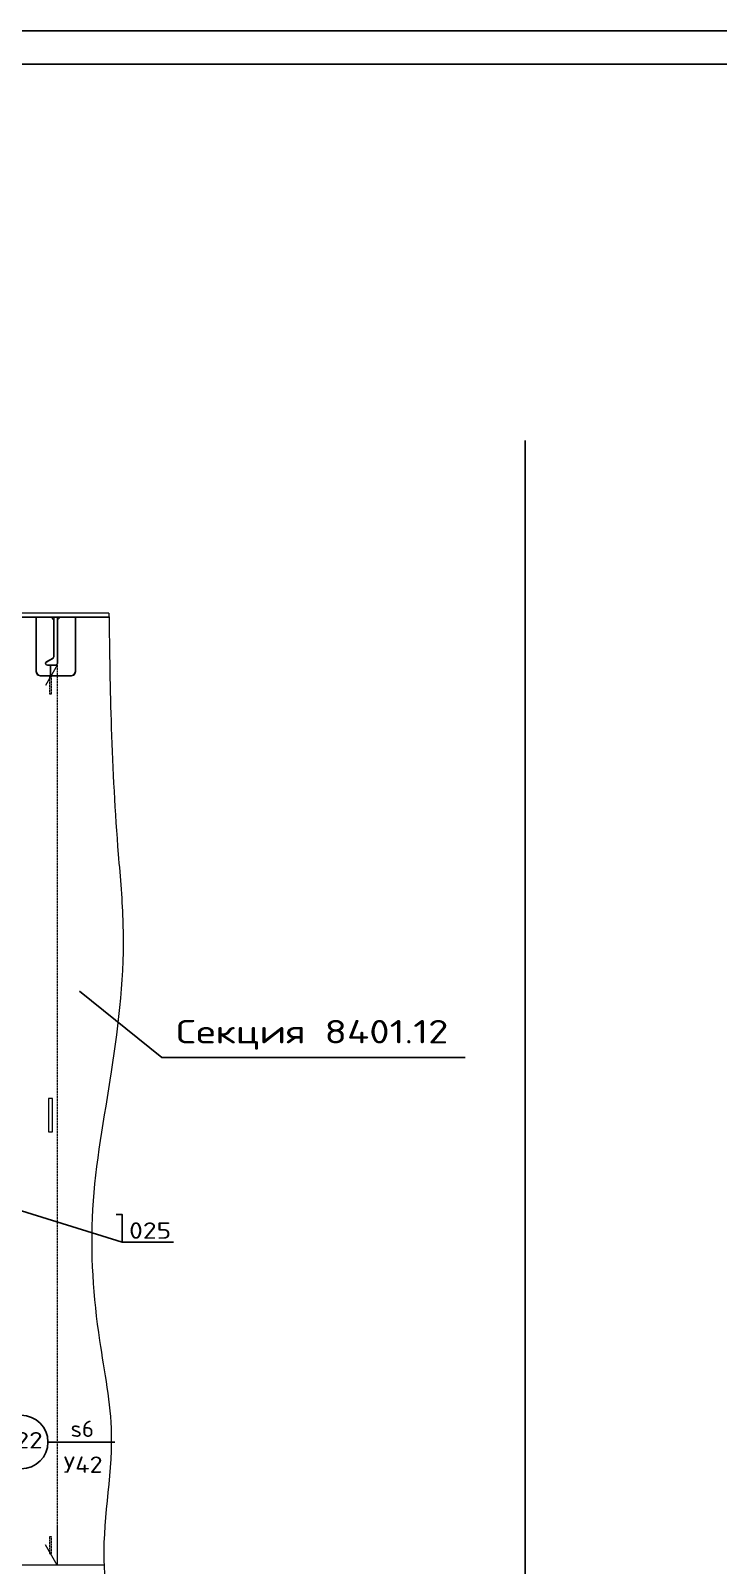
# Model space of a CAD drawing. Header units: millimetres. Extents: x -438477 to 631584, y 118817 to 676146.
# Drawn here: x 331089 to 333658, y 343127 to 348859 of the extents above; entities that cross this region are included whole.
import ezdxf
from ezdxf.enums import TextEntityAlignment as Align

# ---------------------------------------------------------------- set-up
doc = ezdxf.new("R2010")
doc.units = ezdxf.units.MM
for name, pattern in [('AVEVADASHED', [10, 7.5, -2.5]), ('AVEVADASHEDWIDE', [10, 7.5, -2.5]), ('AVEVASOLID', [7.5, 7.5])]:
    doc.linetypes.add(name, pattern=pattern)
for name, color, linetype in [('20_1', 1, 'CONTINUOUS'), ('20_FORMAT', 140, 'CONTINUOUS'), ('20_POZ', 4, 'CONTINUOUS'), ('20_TEXT', 1, 'CONTINUOUS')]:
    doc.layers.add(name, color=color, linetype=linetype)
doc.styles.add('SIMPLEX', font='simplex.shx', dxfattribs={"width": 0.7})

msp = doc.modelspace()

# ---------------------------------------------------------------- linework, layer by layer
at = {"layer": '20_1', "ltscale": 0.2}
msp.add_line((332935.888, 335408.399), (332935.888, 347328.145), dxfattribs=at)
at = {"layer": '20_1', "color": 252, "linetype": 'AVEVASOLID', "lineweight": 0}
for p, q in [((331381.279, 346683.848), (330887.889, 346683.848)), ((331381.489, 346668.849), (330887.889, 346668.849)), ((330887.913, 346668.849), (331381.489, 346668.849)), ((331187.889, 346488.847), (331143.87, 346412.526)), ((331170.726, 344870.347), (331155.101, 344870.347)), ((331155.101, 344870.347), (331155.101, 344745.347)), ((331170.726, 344745.347), (331170.726, 344870.347)), ((331155.101, 344745.347), (331170.726, 344745.347)), ((331187.889, 343126.848), (331143.87, 343203.169)), ((331363.364, 343126.848), (330887.913, 343126.848)), ((331363.364, 343126.848), (330887.913, 343126.848))]:
    msp.add_line(p, q, dxfattribs=at)
at = {"layer": '20_1', "color": 252, "linetype": 'AVEVADASHEDWIDE', "lineweight": 0}
for p, q in [((331166.819, 346445.158), (331158.982, 346445.158)), ((331158.982, 346445.158), (331158.982, 346382.536)), ((331166.819, 346382.536), (331166.819, 346445.158)), ((331187.913, 346488.847), (331187.913, 346338.847)), ((331158.982, 346382.536), (331166.819, 346382.536)), ((331187.913, 343276.848), (331187.913, 343126.848)), ((331166.819, 343233.159), (331158.982, 343233.159)), ((331158.982, 343233.159), (331158.982, 343170.537)), ((331166.819, 343170.537), (331166.819, 343233.159)), ((331158.982, 343170.537), (331166.819, 343170.537))]:
    msp.add_line(p, q, dxfattribs=at)
at = {"layer": '20_1', "color": 252, "linetype": 'AVEVADASHED', "lineweight": 0}
msp.add_line((331187.913, 346488.847), (331187.913, 343126.848), dxfattribs=at)
at = {"layer": '20_1', "color": 6}
msp.add_line((331430.737, 344333.692), (330887.396, 344503.123), dxfattribs=at)
at = {"layer": '20_1', "color": 252, "linetype": 'AVEVASOLID', "lineweight": 0}
for points in [[(331107.908, 346668.849), (331107.908, 346468.849, 0.41425148), (331127.903, 346448.848), (331237.913, 346448.848, 0.41425148), (331257.908, 346468.849), (331257.908, 346668.849)], [(331175.901, 346657.847), (331166.917, 346667.848), (331108.909, 346667.848), (331108.909, 346468.849, 0.38594884), (331127.903, 346449.849), (331162.913, 346449.849), (331162.913, 346487.849), (331152.903, 346487.849, -0.41467845), (331144.92, 346495.848, -0.25895366), (331148.411, 346502.775), (331172.41, 346516.633, 0.32212806), (331175.901, 346522.694), (331175.901, 346657.847)], [(331187.913, 346668.849), (331187.913, 346495.848, -0.41398969), (331180.906, 346488.847), (331152.903, 346488.847, -0.76732445), (331149.412, 346501.912), (331173.411, 346515.767, 0.26816344), (331176.902, 346521.828), (331176.902, 346668.849)], [(331188.914, 346657.847), (331188.914, 346495.848, -0.38009), (331181.907, 346487.849), (331162.913, 346487.849), (331162.913, 346449.849), (331237.913, 346449.849, 0.38594884), (331256.907, 346468.849), (331256.907, 346667.848), (331198.899, 346667.848), (331188.914, 346657.847)]]:
    msp.add_lwpolyline(points, format="xyb", dxfattribs=at)
at = {"layer": '20_1', "color": 6}
for points in [[(331430.737, 344333.692), (331430.737, 344437.531), (331408.129, 344437.531)], [(331430.737, 344333.692), (331621.903, 344333.692)]]:
    msp.add_lwpolyline(points, dxfattribs=at)
at = {"layer": '20_1', "color": 252, "lineweight": 0, "ltscale": 25}
msp.add_open_spline([(331381.279, 346683.848), (331383.278, 346540.666), (331387.474, 346240.025), (331408.481, 345852.499), (331448.437, 345424.659), (331398.891, 344979.778), (331298.642, 344467.031), (331330.436, 344010.552), (331421.445, 343569.66), (331328.449, 343176.7), (331423.489, 342805.328), (331467.732, 342417.265), (331518.945, 342009.913), (331388.872, 341622.535), (331436.263, 341363.521), (331403.569, 341229.905), (331393.909, 341196.849)], degree=3, knots=[0, 0, 0, 0, 429.52120903, 901.86900408, 1164.46202075, 1716.41615095, 2236.42062074, 2726.20990818, 3078.27716747, 3576.95137828, 3895.54052761, 4212.97227949, 4754.74419574, 5100.80210801, 5412.03346169, 5515.09768212, 5515.09768212, 5515.09768212, 5515.09768212], dxfattribs=at)
at = {"layer": '20_FORMAT', "color": 4}
msp.add_lwpolyline([(322977.063, 334008.858), (344002.063, 334008.858), (344002.063, 348858.858), (322977.063, 348858.858)], close=True, dxfattribs=at)
at = {"layer": '20_FORMAT', "color": 7}
msp.add_lwpolyline([(323477.063, 334133.858), (343877.063, 334133.858), (343877.063, 348733.858), (323477.063, 348733.858)], close=True, dxfattribs=at)
at = {"layer": '20_POZ'}
msp.add_line((331153.54, 343587.184), (331403.258, 343587.184), dxfattribs=at)
msp.add_circle((331053.54, 343587.184), 100, dxfattribs=at)
at = {"layer": '20_TEXT', "lineweight": -2}
for p, q in [((331271.12, 345271.363), (331578.355, 345022.996)), ((331578.355, 345022.996), (332712.672, 345022.996))]:
    msp.add_line(p, q, dxfattribs=at)

# ---------------------------------------------------------------- texts
at = {"layer": '20_1', "color": 6, "style": 'SIMPLEX'}
msp.add_text('025', height=61.25, dxfattribs=at).set_placement((331456.483, 344346.579), (331613.983, 344346.579), align=Align.ALIGNED)
at = {"layer": '20_POZ', "style": 'SIMPLEX'}
for s, p, p2 in [('s6', (331238.072, 343606.345), (331325.572, 343606.345)), ('422', (330976.344, 343563.324), (331133.844, 343563.324)), ('У42', (331211.898, 343472.201), (331357.732, 343472.201))]:
    msp.add_text(s, height=61.25, dxfattribs=at).set_placement(p, p2, align=Align.ALIGNED)
at = {"layer": '20_TEXT', "color": 7, "lineweight": -2, "style": 'SIMPLEX'}
msp.add_text('Секция 8401.12', height=87.5, dxfattribs=at).set_placement((331632.728, 345076.276), (332649.395, 345076.276), align=Align.ALIGNED)

doc.saveas('drawing.dxf')
